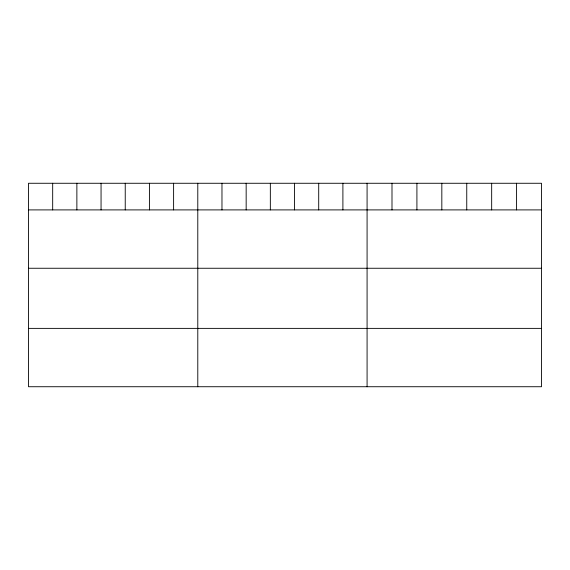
<?xml version="1.0" encoding="UTF-8"?>
<svg xmlns="http://www.w3.org/2000/svg" width="570" height="570" viewBox="0 0 570 570"><rect width="100%" height="100%" fill="white"/><g stroke="black" fill="none" stroke-linecap="round" stroke-linejoin="round"><path stroke-width="0.85" d="M541.5 209.903L541.5 386.731L28.5 386.731L28.5 183.269L541.5 183.269L541.5 209.903L28.5 209.903M28.5 268.256L541.5 268.256M28.5 328.377L541.5 328.377M516.584 183.269L516.584 209.903M491.668 183.269L491.668 209.903M466.752 183.269L466.752 209.903M441.828 183.269L441.828 209.903M416.912 183.269L416.912 209.903M391.996 183.269L391.996 209.903M367.08 183.269L367.08 386.731M342.898 183.269L342.898 209.903M318.708 183.269L318.708 209.903M294.526 183.269L294.526 209.903M270.344 183.269L270.344 209.903M246.162 183.269L246.162 209.903M221.972 183.269L221.972 209.903M197.79 183.269L197.79 386.731M173.608 183.269L173.608 209.903M149.418 183.269L149.418 209.903M125.236 183.269L125.236 209.903M101.054 183.269L101.054 209.903M76.872 183.269L76.872 209.903M52.682 183.269L52.682 209.903"/></g></svg>
